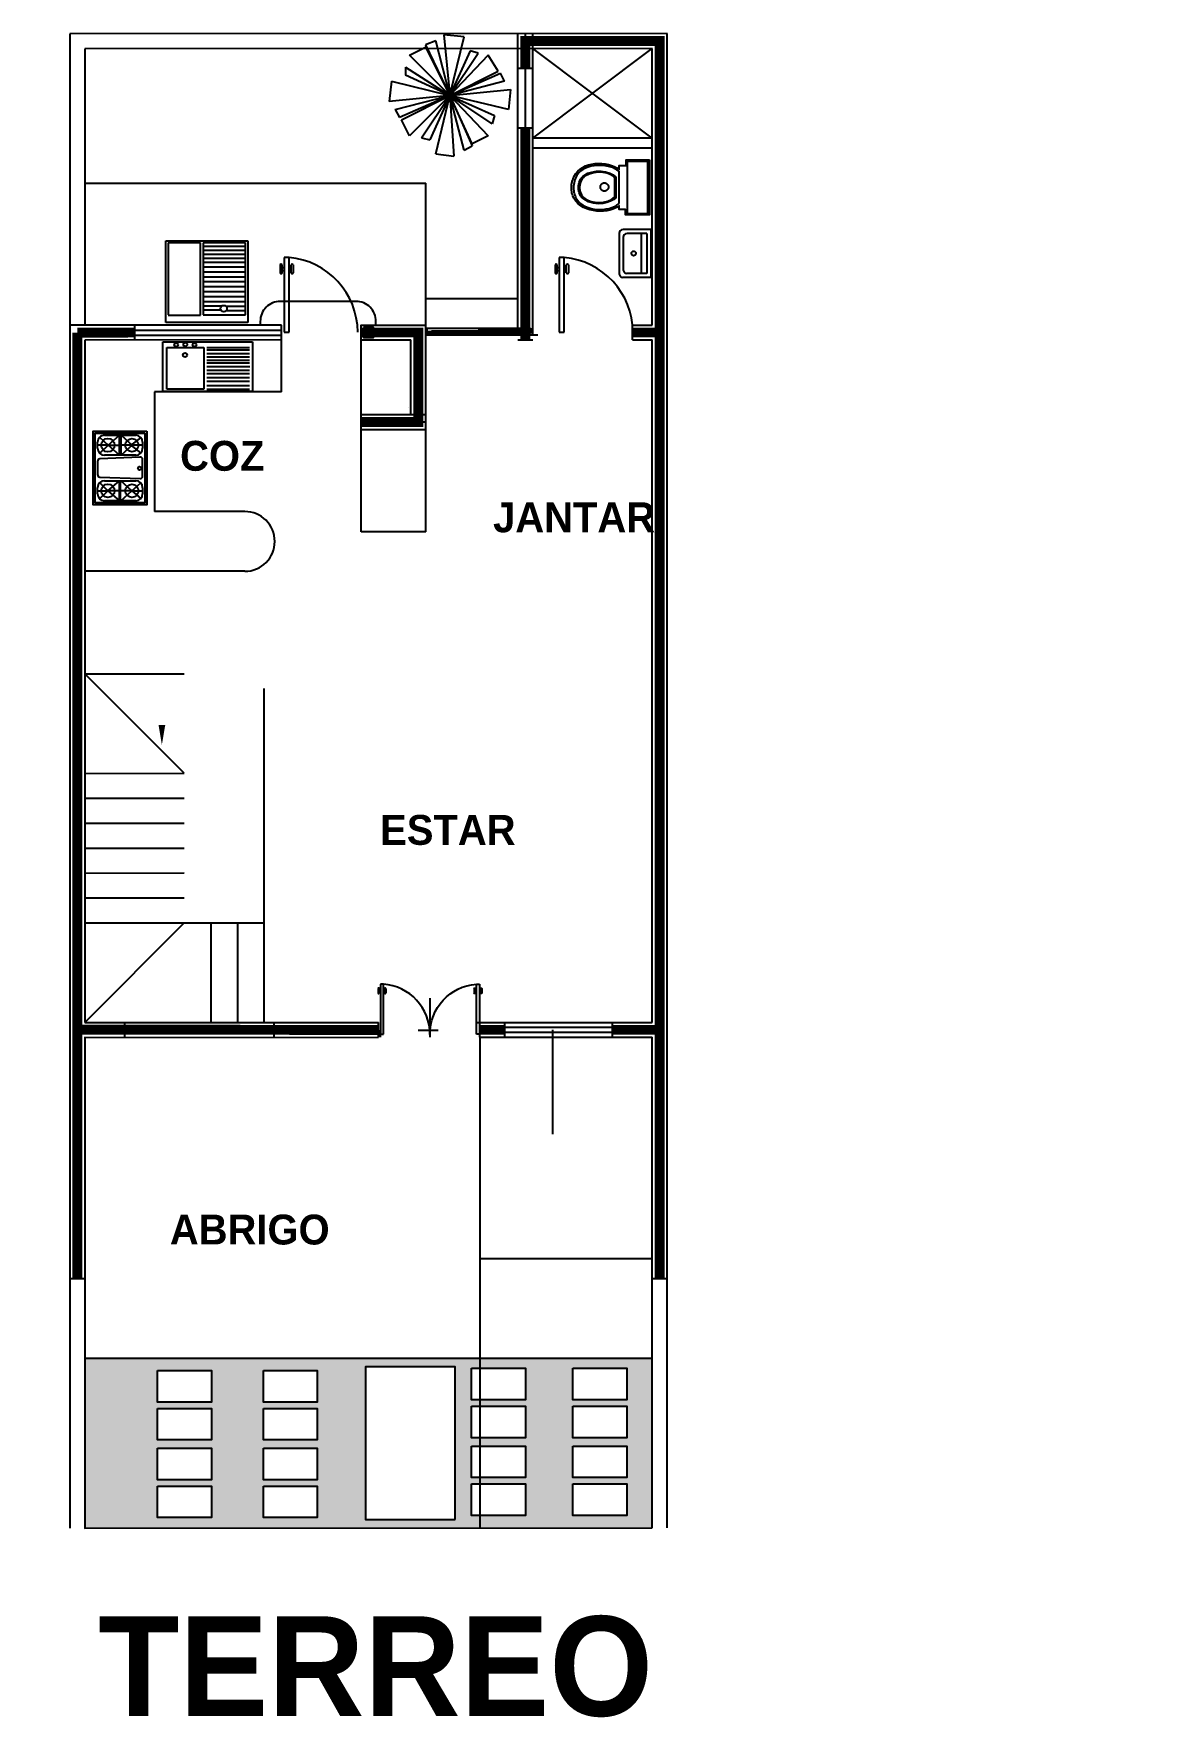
# Model space of a CAD drawing. Extents: x 662302.8 to 662331.6, y 2285306.6 to 2285323.8.
# Drawn here: x 662302.78 to 662313.99, y 2285306.93 to 2285323.83 of the extents above; entities that cross this region are included whole.
import ezdxf

# ---------------------------------------------------------------- set-up
doc = ezdxf.new("R2010")
doc.units = 0
doc.header["$LTSCALE"] = 5
doc.header["$MEASUREMENT"] = 0
doc.linetypes.add('DASHED', pattern=[19.05, 12.7, -6.35])
doc.layers.get('0').update_dxf_attribs({"linetype": 'CONTINUOUS'})
doc.layers.get('DEFPOINTS').update_dxf_attribs({"linetype": 'CONTINUOUS'})
for name, color, linetype in [('-', 7, 'CONTINUOUS'), ('7', 7, 'CONTINUOUS'), ('_KTI_CONTROL', 7, 'CONTINUOUS'), ('COTO4', 7, 'CONTINUOUS'), ('MUROSCARGA', 5, 'CONTINUOUS'), ('PUERTAS', 4, 'CONTINUOUS'), ('SOMBRA', 7, 'CONTINUOUS'), ('VEGETACION', 94, 'CONTINUOUS'), ('VENTANAS', 4, 'CONTINUOUS')]:
    doc.layers.add(name, color=color, linetype=linetype)
doc.styles.add('BOLD', font='bold')

# ---------------------------------------------------------------- blocks, each defined once
blk = doc.blocks.new('2DDOOR85')
for p, q in [((-0.042, 0.774), (-0.041, 0.774)), ((-0.041, 0.774), (-0.041, 0.694)), ((-0.02, 0.694), (-0.02, 0.774)), ((-0.02, 0.749), (0, 0.749)), ((-0.02, 0.719), (0, 0.719)), ((0.05, 0.85), (0, 0.85)), ((0, 0.85), (0, 0)), ((0.05, 0), (0.05, 0.85)), ((0.07, 0.749), (0.05, 0.749)), ((0.07, 0.719), (0.05, 0.719)), ((0.07, 0.694), (0.07, 0.774)), ((0.091, 0.774), (0.091, 0.694)), ((0.092, 0.774), (0.091, 0.774)), ((0, 0), (0.05, 0))]:
    blk.add_line(p, q)
for centre, radius, start, end in [((-0.031, 0.768), 0.0128, 30.0924, 148.7009), ((-0.031, 0.7), 0.0123, 208.9214, 329.8432), ((-0.015, -0.005), 0.857, 359.6307, 85.6256), ((0.081, 0.768), 0.0128, 31.2991, 149.9076), ((0.081, 0.7), 0.0123, 210.1568, 331.0786)]:
    blk.add_arc(centre, radius, start, end)
blk = doc.blocks.new('2DWC09')
at = {"layer": '7', "linetype": 'Continuous'}
for points in [[(0, 0), (0.551, 0), (0.551, -0.241), (0.496, -0.24), (0.496, -0.304), (0.462, -0.304), (0.474, -0.322), (0.485, -0.345), (0.495, -0.37), (0.503, -0.398), (0.509, -0.43), (0.513, -0.462), (0.514, -0.496), (0.513, -0.53), (0.508, -0.564), (0.501, -0.598), (0.491, -0.631), (0.477, -0.662), (0.459, -0.691), (0.439, -0.717), (0.413, -0.741), (0.384, -0.76), (0.371, -0.766), (0.359, -0.771), (0.345, -0.775), (0.332, -0.779), (0.319, -0.781), (0.306, -0.783), (0.294, -0.784), (0.281, -0.785), (0.273, -0.785), (0.266, -0.785), (0.259, -0.784), (0.251, -0.783), (0.244, -0.782), (0.237, -0.781), (0.229, -0.779), (0.222, -0.778), (0.214, -0.776), (0.207, -0.774), (0.2, -0.771), (0.192, -0.768), (0.185, -0.766), (0.178, -0.763), (0.171, -0.76), (0.164, -0.757), (0.137, -0.741), (0.113, -0.721), (0.092, -0.698), (0.075, -0.671), (0.06, -0.643), (0.05, -0.612), (0.041, -0.579), (0.037, -0.546), (0.035, -0.513), (0.036, -0.479), (0.039, -0.446), (0.045, -0.413), (0.054, -0.383), (0.065, -0.354), (0.078, -0.327), (0.094, -0.304), (0.055, -0.304), (0.055, -0.235), (0, -0.235), (0, 0)], [(0.537, -0.017), (0.017, -0.017), (0.017, -0.223), (0.537, -0.223), (0.537, -0.017)], [(0.437, -0.304), (0.117, -0.304), (0.102, -0.324), (0.088, -0.347), (0.077, -0.373), (0.068, -0.4), (0.061, -0.43), (0.056, -0.461), (0.054, -0.492), (0.054, -0.524), (0.058, -0.555), (0.063, -0.586), (0.071, -0.616), (0.082, -0.644), (0.096, -0.669), (0.112, -0.693), (0.132, -0.713), (0.155, -0.729), (0.169, -0.737), (0.184, -0.744), (0.199, -0.75), (0.214, -0.754), (0.23, -0.758), (0.246, -0.761), (0.262, -0.763), (0.278, -0.763), (0.294, -0.763), (0.31, -0.761), (0.325, -0.759), (0.34, -0.755), (0.354, -0.751), (0.369, -0.745), (0.382, -0.739), (0.395, -0.731), (0.417, -0.713), (0.436, -0.692), (0.453, -0.669), (0.467, -0.643), (0.478, -0.616), (0.487, -0.587), (0.493, -0.557), (0.497, -0.527), (0.498, -0.496), (0.496, -0.466), (0.492, -0.435), (0.486, -0.406), (0.478, -0.378), (0.467, -0.351), (0.453, -0.327), (0.437, -0.304)], [(0.395, -0.658), (0.384, -0.671), (0.373, -0.682), (0.359, -0.692), (0.344, -0.7), (0.329, -0.706), (0.312, -0.71), (0.295, -0.713), (0.277, -0.713), (0.26, -0.713), (0.242, -0.711), (0.225, -0.706), (0.209, -0.7), (0.194, -0.693), (0.179, -0.683), (0.166, -0.671), (0.155, -0.658), (0.134, -0.621), (0.121, -0.578), (0.114, -0.532), (0.114, -0.485), (0.12, -0.441), (0.132, -0.399), (0.149, -0.364), (0.172, -0.338), (0.379, -0.338), (0.397, -0.36), (0.414, -0.391), (0.428, -0.428), (0.437, -0.47), (0.439, -0.516), (0.434, -0.564), (0.42, -0.612), (0.395, -0.658)], [(0.183, -0.347), (0.164, -0.366), (0.147, -0.395), (0.134, -0.43), (0.126, -0.469), (0.124, -0.513), (0.128, -0.559), (0.141, -0.605), (0.164, -0.649), (0.172, -0.661), (0.183, -0.672), (0.195, -0.68), (0.209, -0.688), (0.223, -0.694), (0.238, -0.698), (0.254, -0.701), (0.27, -0.702), (0.286, -0.702), (0.303, -0.7), (0.319, -0.695), (0.334, -0.69), (0.349, -0.682), (0.363, -0.673), (0.376, -0.662), (0.387, -0.649), (0.404, -0.621), (0.416, -0.586), (0.424, -0.547), (0.426, -0.505), (0.423, -0.462), (0.413, -0.42), (0.396, -0.381), (0.371, -0.347), (0.183, -0.347)], [(0.271, -0.413), (0.28, -0.413), (0.287, -0.416), (0.294, -0.42), (0.301, -0.425), (0.306, -0.431), (0.31, -0.438), (0.312, -0.446), (0.313, -0.454), (0.312, -0.462), (0.31, -0.47), (0.306, -0.476), (0.301, -0.482), (0.294, -0.487), (0.287, -0.491), (0.28, -0.494), (0.271, -0.494), (0.263, -0.494), (0.255, -0.491), (0.248, -0.487), (0.242, -0.482), (0.237, -0.476), (0.233, -0.47), (0.231, -0.462), (0.23, -0.454), (0.231, -0.446), (0.233, -0.438), (0.237, -0.431), (0.242, -0.425), (0.248, -0.42), (0.255, -0.416), (0.263, -0.413), (0.271, -0.413)]]:
    blk.add_lwpolyline(points, dxfattribs=at)
blk = doc.blocks.new('2DSINK03')
for p, q in [((-0.001, 0.009), (0.599, 0.009)), ((-0.001, 0.009), (-0.001, -0.341)), ((0.599, 0.009), (0.599, -0.341)), ((0.049, -0.041), (0.549, -0.041)), ((0.049, -0.041), (0.049, -0.291)), ((0.049, -0.112), (0.55, -0.112)), ((0.549, -0.041), (0.549, -0.291)), ((0.049, -0.391), (0.549, -0.391)), ((0.099, -0.341), (0.499, -0.341))]:
    blk.add_line(p, q)
blk.add_circle((0.299, -0.208), 0.0289)
for centre, start, end in [((0.049, -0.341), 180, 270), ((0.099, -0.291), 180, 270), ((0.499, -0.291), 270, 0), ((0.549, -0.341), 270, 0)]:
    blk.add_arc(centre, 0.05, start, end)
at = {"layer": '_KTI_CONTROL'}
blk.add_polyline3d([(0, 0, 0), (0, 0, 0)], dxfattribs=at)
blk = doc.blocks.new('2DLAUN01')
for p, q in [((0, -0.9), (0, 0)), ((0, 0), (0.9, 0)), ((0.023, -0.131), (0.238, -0.131)), ((0.023, -0.178), (0.235, -0.178)), ((0.026, -0.085), (0.026, -0.877)), ((0.492, -0.085), (0.026, -0.085)), ((0.286, -0.182), (0.49, -0.182)), ((0.292, -0.139), (0.49, -0.139)), ((0.49, -0.877), (0.492, -0.085)), ((0.518, -0.081), (0.518, -0.877)), ((0.624, -0.081), (0.518, -0.081)), ((0.874, -0.081), (0.624, -0.081)), ((0.874, -0.877), (0.874, -0.085)), ((0.9, 0), (0.9, -0.9)), ((0.023, -0.229), (0.49, -0.229)), ((0.023, -0.284), (0.49, -0.284)), ((0.023, -0.338), (0.49, -0.338)), ((0.023, -0.393), (0.49, -0.393)), ((0.023, -0.448), (0.49, -0.448)), ((0.023, -0.502), (0.49, -0.502)), ((0.023, -0.557), (0.49, -0.557)), ((0.023, -0.612), (0.49, -0.612)), ((0.023, -0.663), (0.49, -0.663)), ((0.023, -0.706), (0.49, -0.706)), ((0.9, -0.9), (0, -0.9)), ((0.023, -0.749), (0.49, -0.749)), ((0.023, -0.795), (0.49, -0.795)), ((0.023, -0.838), (0.49, -0.838)), ((0.026, -0.877), (0.49, -0.877)), ((0.518, -0.877), (0.874, -0.877))]:
    blk.add_line(p, q)
blk.add_circle((0.264, -0.155), 0.0351)
at = {"layer": '_KTI_CONTROL'}
blk.add_polyline3d([(0, 0, 0), (0, 0, 0)], dxfattribs=at)
blk = doc.blocks.new('2DDOOR75')
for p, q in [((0.05, 0.75), (0, 0.75)), ((0, 0.75), (0, 0)), ((0.05, 0), (0.05, 0.75)), ((-0.042, 0.674), (-0.041, 0.674)), ((-0.041, 0.674), (-0.041, 0.594)), ((-0.02, 0.594), (-0.02, 0.674)), ((-0.02, 0.649), (0, 0.649)), ((-0.02, 0.619), (0, 0.619)), ((0.07, 0.649), (0.05, 0.649)), ((0.07, 0.619), (0.05, 0.619)), ((0.07, 0.594), (0.07, 0.674)), ((0.091, 0.674), (0.091, 0.594)), ((0.092, 0.674), (0.091, 0.674)), ((0, 0), (0.05, 0))]:
    blk.add_line(p, q)
for centre, radius, start, end in [((-0.031, 0.668), 0.0128, 30.0924, 148.7009), ((-0.019, -0.005), 0.758, 0.3651, 84.7822), ((0.081, 0.668), 0.0128, 31.2991, 149.9076), ((-0.031, 0.6), 0.0123, 208.9214, 329.8432), ((0.081, 0.6), 0.0123, 210.1568, 331.0786)]:
    blk.add_arc(centre, radius, start, end)
blk = doc.blocks.new('2D2C180')
for p, q in [((0, 0.075), (1.8, 0.075)), ((0, 0.075), (0, -0.075)), ((0.9, 0.044), (1.8, 0.044)), ((0.9, 0.044), (0.9, 0.004)), ((0.9, 0.004), (1.8, 0.004)), ((0.92, 0.044), (0.92, 0.004)), ((0.92, 0.029), (1.78, 0.029)), ((0.92, 0.019), (1.78, 0.019)), ((1.78, 0.044), (1.78, 0.004)), ((1.8, 0.075), (1.8, -0.075)), ((1.8, 0.044), (1.8, 0.004)), ((0.081, -0.024), (0, -0.024)), ((0.081, -0.032), (0, -0.032)), ((0, -0.075), (1.8, -0.075)), ((0.081, -0.004), (0.981, -0.004)), ((0.081, -0.044), (0.081, -0.004)), ((0.081, -0.044), (0.981, -0.044)), ((0.845, -0.124), (0.098, -0.124)), ((0.101, -0.044), (0.101, -0.004)), ((0.101, -0.019), (0.961, -0.019)), ((0.101, -0.029), (0.961, -0.029)), ((0.961, -0.004), (0.961, -0.044)), ((0.981, -0.004), (0.981, -0.044)), ((0.981, -0.024), (1.8, -0.024)), ((0.981, -0.032), (1.8, -0.032))]:
    blk.add_line(p, q)
blk.add_lwpolyline([(0.111, -0.044), (0.111, -0.069), (0.12, -0.069), (0.123, -0.069), (0.123, -0.044)])
blk.add_solid([(0.719, -0.103), (0.719, -0.145), (0.845, -0.124)])
blk = doc.blocks.new('2DKIT03')
for p, q in [((0, 0), (0.901, 0)), ((0, -0.5), (0, 0)), ((0.901, 0), (0.901, -0.5)), ((0.04, -0.056), (0.412, -0.056)), ((0.04, -0.477), (0.04, -0.056)), ((0.412, -0.056), (0.412, -0.477)), ((0.444, -0.056), (0.871, -0.056)), ((0.444, -0.082), (0.871, -0.082)), ((0.444, -0.117), (0.871, -0.117)), ((0.444, -0.152), (0.871, -0.152)), ((0.444, -0.185), (0.871, -0.185)), ((0.444, -0.213), (0.871, -0.213)), ((0.444, -0.249), (0.873, -0.249)), ((0.444, -0.284), (0.871, -0.284)), ((0.444, -0.319), (0.871, -0.319)), ((0.901, -0.5), (0, -0.5)), ((0.412, -0.477), (0.04, -0.477)), ((0.444, -0.358), (0.871, -0.358)), ((0.444, -0.396), (0.871, -0.396)), ((0.444, -0.438), (0.871, -0.438)), ((0.444, -0.477), (0.871, -0.477))]:
    blk.add_line(p, q)
for centre, radius in [((0.135, -0.031), 0.0193), ((0.224, -0.133), 0.0209), ((0.226, -0.027), 0.0193), ((0.319, -0.031), 0.0193)]:
    blk.add_circle(centre, radius)
at = {"layer": '_KTI_CONTROL'}
blk.add_polyline3d([(0, 0, 0), (0, 0, 0)], dxfattribs=at)
blk = doc.blocks.new('2DSTOV01')
for p, q in [((0.099, 0.004), (0.16, 0.004)), ((0.129, 0.004), (0.129, -0.1)), ((0.425, 0.004), (0.291, 0.004)), ((0.556, 0.004), (0.616, 0.004)), ((0.587, -0.103), (0.587, 0.004)), ((0.029, -0.111), (0.029, -0.066)), ((0.129, -0.1), (0.029, -0.216)), ((0.029, -0.379), (0.029, -0.111)), ((0.048, -0.015), (0.129, -0.1)), ((0.129, -0.1), (0.211, -0.017)), ((0.129, -0.216), (0.129, -0.098)), ((0.129, -0.1), (0.23, -0.216)), ((0.23, -0.066), (0.23, -0.379)), ((0.266, -0.02), (0.251, -0.423)), ((0.467, -0.422), (0.45, -0.02)), ((0.486, -0.379), (0.486, -0.066)), ((0.486, -0.216), (0.587, -0.103)), ((0.587, -0.103), (0.505, -0.017)), ((0.666, -0.017), (0.587, -0.103)), ((0.587, -0.103), (0.686, -0.216)), ((0.587, -0.103), (0.587, -0.216)), ((0.686, -0.066), (0.686, -0.379)), ((0.029, -0.216), (0.23, -0.216)), ((0.029, -0.226), (0.23, -0.226)), ((0.029, -0.229), (0.129, -0.341)), ((0.129, -0.341), (0.23, -0.229)), ((0.129, -0.341), (0.129, -0.229)), ((0.486, -0.216), (0.686, -0.216)), ((0.587, -0.344), (0.486, -0.232)), ((0.486, -0.232), (0.686, -0.232)), ((0.509, -0.43), (0.587, -0.333)), ((0.686, -0.232), (0.587, -0.344)), ((0.587, -0.344), (0.587, -0.232)), ((0.587, -0.333), (0.662, -0.432)), ((0.129, -0.341), (0.052, -0.43)), ((0.16, -0.449), (0.099, -0.449)), ((0.129, -0.341), (0.209, -0.432)), ((0.129, -0.341), (0.129, -0.449)), ((0.276, -0.449), (0.443, -0.449)), ((0.616, -0.449), (0.556, -0.449)), ((0.587, -0.449), (0.587, -0.344))]:
    blk.add_line(p, q)
for points in [[(0.728, -0.492), (-0.012, -0.492), (-0.012, 0.048), (0.728, 0.048)], [(0.708, -0.472), (0.008, -0.472), (0.008, 0.028), (0.708, 0.028)]]:
    blk.add_lwpolyline(points, close=True)
for centre, radius in [((0.129, -0.1), 0.0672), ((0.587, -0.1), 0.0674), ((0.129, -0.341), 0.0659), ((0.587, -0.341), 0.0659), ((0.354, -0.419), 0.0177)]:
    blk.add_circle(centre, radius)
for centre, radius, start, end in [((0.099, -0.066), 0.07, 90, 180), ((0.16, -0.066), 0.07, 0, 90), ((0.291, -0.021), 0.025, 90, 177.7932), ((0.425, -0.021), 0.025, 2.4517, 90), ((0.556, -0.066), 0.07, 90, 180), ((0.616, -0.066), 0.07, 360, 90), ((0.099, -0.379), 0.07, 180, 270), ((0.16, -0.379), 0.07, 270, 0), ((0.276, -0.424), 0.025, 177.7932, 270), ((0.443, -0.424), 0.025, 270, 2.4517), ((0.556, -0.379), 0.07, 180, 270), ((0.616, -0.379), 0.07, 270, 360)]:
    blk.add_arc(centre, radius, start, end)
at = {"layer": '_KTI_CONTROL'}
blk.add_polyline3d([(0, 0, 0), (0, 0, 0)], dxfattribs=at)
blk = doc.blocks.new('2DTREE22')
for p, q in [((-0.94, 3.7), (-1.61, 3.44)), ((-1.61, 3.44), (-0.01, 0.1)), ((-0.01, 0.1), (-0.94, 3.7)), ((0.93, 3.97), (-0.41, 4.1)), ((-0.41, 4.1), (-0.01, 0.1)), ((-0.01, 0.1), (0.93, 3.97)), ((-2.67, 2.77), (-1.61, 3.3)), ((-0.01, 0.1), (-2.67, 2.77)), ((-1.61, 3.3), (-0.01, 0.1)), ((1.33, 3.04), (-0.01, 0.1)), ((-0.01, 0.1), (1.86, 2.9)), ((2.53, 2.77), (-0.01, 0.1)), ((1.86, 2.9), (1.33, 3.04)), ((3.19, 1.7), (2.53, 2.77)), ((-2.94, 1.97), (-2.94, 1.44)), ((-2.94, 1.97), (-0.01, 0.1)), ((-0.01, 0.1), (-2.94, 1.44)), ((-0.01, 0.1), (3.19, 1.7)), ((-0.01, 0.1), (3.33, 1.57)), ((3.59, 1.04), (3.33, 1.57)), ((-3.87, 1.04), (-4.01, -0.3)), ((-0.01, 0.1), (-4.01, -0.3)), ((-3.87, 1.04), (-0.01, 0.1)), ((-3.61, -0.83), (-0.01, 0.1)), ((-0.01, 0.1), (-3.34, -1.36)), ((-3.21, -1.5), (-0.01, 0.1)), ((-0.01, 0.1), (-2.67, -2.56)), ((-1.87, -2.7), (-0.01, 0.1)), ((-0.01, 0.1), (-1.34, -2.83)), ((-0.94, -3.76), (-0.01, 0.1)), ((3.59, 1.04), (-0.01, 0.1)), ((-0.01, 0.1), (3.99, 0.5)), ((-0.01, 0.1), (1.46, -3.23)), ((0.93, -3.5), (-0.01, 0.1)), ((-0.01, 0.1), (0.26, -3.9)), ((-0.01, 0.1), (-0.01, 0.1)), ((1.46, -3.1), (-0.01, 0.1)), ((-0.01, 0.1), (2.53, -2.56)), ((2.79, -1.76), (-0.01, 0.1)), ((-0.01, 0.1), (2.93, -1.23)), ((3.86, -0.83), (-0.01, 0.1)), ((3.99, 0.5), (3.86, -0.83)), ((-3.61, -0.83), (-3.34, -1.36)), ((-2.67, -2.56), (-3.21, -1.5)), ((2.93, -1.23), (2.79, -1.76)), ((-1.87, -2.7), (-1.34, -2.83)), ((0.93, -3.5), (1.46, -3.23)), ((2.53, -2.56), (1.46, -3.1)), ((-0.94, -3.76), (0.26, -3.9))]:
    blk.add_line(p, q)

msp = doc.modelspace()

# ---------------------------------------------------------------- hatches: boundary and pattern name
at = {"layer": 'VEGETACION', "linetype": 'DASHED'}
h = msp.add_hatch(dxfattribs=at)
h.set_pattern_fill('AR-CONC', color=3, scale=0.02, style=0)
h.set_pattern_definition([(50, (0, -46.33613), (0.14345203652, -0.0125504269965), [0.015, -0.165]), (355, (0, -46.33613), (-0.027750266723, 0.15043842674), [0.012, -0.132]), (100.4514, (0.01195, -46.33718), (0.115701876343, 0.137887908412), [0.012748038, -0.1402284224]), (46.1842, (0, -46.29613), (0.213448209725, -0.033103802866), [0.0225, -0.2475]), (96.6356, (0.01779, -46.2989), (0.18693254111, 0.19482357418), [0.0191220576, -0.2103426]), (351.1842, (0, -46.29613), (0.186932389027, 0.194823720185), [0.018, -0.198]), (21, (0.02, -46.30613), (0.1193814104237, -0.080523778133), [0.015, -0.165]), (326, (0.02, -46.30613), (0.048663066384, 0.145030009009), [0.012, -0.132]), (71.4514, (0.02995, -46.31284), (0.168044525716, 0.064506099342), [0.012748038, -0.1402284224]), (37.5, (0, -46.33613), (0.0024319710635, 0.0665787707663), [0, -0.1304, 0, -0.134, 0, -0.1325]), (7.5, (0, -46.33613), (0.0526139074884, 0.0788823423765), [0, -0.0764, 0, -0.1274, 0, -0.0505]), (327.5, (-0.0446, -46.33613), (0.1067644872345, -0.0045109743469), [0, -0.05, 0, -0.156, 0, -0.207]), (317.5, (-0.0646, -46.33613), (0.1166372338685, 0.0200209964665), [0, -0.065, 0, -0.1036, 0, -0.147])])
h.paths.add_polyline_path([(662307.176, 2285310.052), (662307.718, 2285310.052), (662307.718, 2285309.735), (662307.176, 2285309.735)], flags=16)
h.paths.add_polyline_path([(662308.194, 2285310.052), (662308.736, 2285310.052), (662308.736, 2285309.735), (662308.194, 2285309.735)], flags=16)
h.paths.add_polyline_path([(662307.176, 2285310.432), (662307.718, 2285310.432), (662307.718, 2285310.116), (662307.176, 2285310.116)], flags=16)
h.paths.add_polyline_path([(662308.194, 2285310.432), (662308.736, 2285310.432), (662308.736, 2285310.116), (662308.194, 2285310.116)], flags=16)
h.paths.add_polyline_path([(662307.176, 2285309.272), (662307.718, 2285309.272), (662307.718, 2285308.955), (662307.176, 2285308.955)], flags=16)
h.paths.add_polyline_path([(662308.194, 2285309.272), (662308.736, 2285309.272), (662308.736, 2285308.955), (662308.194, 2285308.955)], flags=16)
h.paths.add_polyline_path([(662307.176, 2285309.652), (662307.718, 2285309.652), (662307.718, 2285309.335), (662307.176, 2285309.335)], flags=16)
h.paths.add_polyline_path([(662308.194, 2285309.652), (662308.736, 2285309.652), (662308.736, 2285309.335), (662308.194, 2285309.335)], flags=16)
h.paths.add_polyline_path([(662307.012, 2285308.916), (662307.012, 2285310.446), (662306.112, 2285310.446), (662306.112, 2285308.916)], flags=16)
h.paths.add_polyline_path([(662304.022, 2285310.029), (662304.563, 2285310.029), (662304.563, 2285309.713), (662304.022, 2285309.713)], flags=16)
h.paths.add_polyline_path([(662305.085, 2285310.029), (662305.627, 2285310.029), (662305.627, 2285309.713), (662305.085, 2285309.713)], flags=16)
h.paths.add_polyline_path([(662304.022, 2285310.41), (662304.563, 2285310.41), (662304.563, 2285310.093), (662304.022, 2285310.093)], flags=16)
h.paths.add_polyline_path([(662305.085, 2285310.41), (662305.627, 2285310.41), (662305.627, 2285310.093), (662305.085, 2285310.093)], flags=16)
h.paths.add_polyline_path([(662304.022, 2285309.249), (662304.563, 2285309.249), (662304.563, 2285308.933), (662304.022, 2285308.933)], flags=16)
h.paths.add_polyline_path([(662305.085, 2285309.249), (662305.627, 2285309.249), (662305.627, 2285308.933), (662305.085, 2285308.933)], flags=16)
h.paths.add_polyline_path([(662304.022, 2285309.629), (662304.563, 2285309.629), (662304.563, 2285309.313), (662304.022, 2285309.313)], flags=16)
h.paths.add_polyline_path([(662305.085, 2285309.629), (662305.627, 2285309.629), (662305.627, 2285309.313), (662305.085, 2285309.313)], flags=16)
h.paths.add_polyline_path([(662308.991, 2285308.83), (662308.991, 2285310.53), (662303.291, 2285310.529), (662303.291, 2285308.829)])

# ---------------------------------------------------------------- linework, layer by layer
for p, q in [((662309.141, 2285323.83), (662303.141, 2285323.829)), ((662303.141, 2285323.829), (662303.141, 2285308.829)), ((662307.641, 2285320.808), (662307.641, 2285323.83)), ((662307.716, 2285320.808), (662307.716, 2285323.83)), ((662307.791, 2285320.808), (662307.791, 2285323.83)), ((662309.141, 2285308.83), (662309.141, 2285323.83)), ((662308.991, 2285323.68), (662303.291, 2285323.679)), ((662303.291, 2285323.679), (662303.294, 2285320.904)), ((662308.991, 2285320.905), (662308.991, 2285323.68)), ((662303.291, 2285322.329), (662306.716, 2285322.329)), ((662305.266, 2285320.905), (662303.141, 2285320.904)), ((662303.791, 2285320.905), (662303.791, 2285320.755)), ((662305.266, 2285320.755), (662305.266, 2285320.905)), ((662306.066, 2285318.83), (662306.066, 2285320.908)), ((662306.066, 2285320.905), (662306.716, 2285320.905)), ((662306.716, 2285318.83), (662306.716, 2285320.983)), ((662308.791, 2285320.755), (662308.791, 2285320.905)), ((662308.791, 2285320.905), (662308.991, 2285320.905)), ((662305.266, 2285320.755), (662303.291, 2285320.754)), ((662303.291, 2285320.754), (662303.291, 2285313.904)), ((662306.566, 2285320.008), (662306.566, 2285320.755)), ((662306.716, 2285320.808), (662307.841, 2285320.808)), ((662308.791, 2285320.755), (662308.991, 2285320.755)), ((662308.991, 2285313.905), (662308.991, 2285320.755)), ((662303.991, 2285320.233), (662303.991, 2285319.033)), ((662305.266, 2285320.233), (662303.991, 2285320.233)), ((662306.066, 2285320.008), (662306.716, 2285320.008)), ((662306.066, 2285319.933), (662306.716, 2285319.933)), ((662306.066, 2285319.858), (662306.716, 2285319.858)), ((662304.9, 2285319.033), (662303.991, 2285319.033)), ((662304.9, 2285318.433), (662303.291, 2285318.433)), ((662303.291, 2285317.404), (662304.291, 2285317.405)), ((662305.091, 2285317.255), (662305.091, 2285313.905)), ((662303.291, 2285316.404), (662304.291, 2285316.405)), ((662303.291, 2285316.154), (662304.291, 2285316.155)), ((662303.291, 2285315.904), (662304.291, 2285315.905)), ((662303.291, 2285315.654), (662304.291, 2285315.655)), ((662303.291, 2285315.404), (662304.291, 2285315.405)), ((662303.291, 2285315.154), (662304.291, 2285315.155)), ((662305.091, 2285315.055), (662305.091, 2285313.905)), ((662303.291, 2285314.904), (662305.091, 2285314.905)), ((662304.558, 2285314.905), (662304.558, 2285313.904)), ((662304.825, 2285314.905), (662304.825, 2285313.904)), ((662303.291, 2285313.904), (662305.091, 2285313.905)), ((662303.291, 2285313.904), (662306.241, 2285313.905)), ((662303.291, 2285313.824), (662305.641, 2285313.825)), ((662303.691, 2285313.904), (662303.691, 2285313.754)), ((662305.191, 2285313.904), (662305.191, 2285313.754)), ((662306.641, 2285313.825), (662306.841, 2285313.825)), ((662307.216, 2285313.905), (662308.991, 2285313.905)), ((662307.26, 2285313.905), (662308.991, 2285313.905)), ((662307.51, 2285313.755), (662307.51, 2285313.905)), ((662307.991, 2285312.783), (662307.991, 2285313.83)), ((662308.591, 2285313.755), (662308.591, 2285313.905)), ((662303.291, 2285313.758), (662303.291, 2285308.829)), ((662303.291, 2285313.754), (662306.241, 2285313.755)), ((662307.26, 2285313.755), (662308.991, 2285313.755)), ((662307.791, 2285313.755), (662308.991, 2285313.755)), ((662308.991, 2285312.783), (662308.991, 2285313.755)), ((662308.991, 2285308.83), (662308.991, 2285312.783))]:
    msp.add_line(p, q)
at = {"ltscale": 0.02}
for points in [[(662307.791, 2285323.48), (662307.641, 2285323.48)], [(662307.791, 2285322.88), (662307.641, 2285322.88)], [(662308.991, 2285322.78), (662307.791, 2285322.78)], [(662308.991, 2285322.68), (662307.791, 2285322.68)]]:
    msp.add_lwpolyline(points, dxfattribs=at)
for points in [[(662306.716, 2285320.983), (662306.716, 2285322.329)], [(662306.191, 2285320.88), (662306.091, 2285320.78)], [(662306.091, 2285320.88), (662306.191, 2285320.78)], [(662305.266, 2285320.233), (662305.266, 2285320.833)], [(662306.066, 2285320.755), (662306.566, 2285320.755)], [(662307.641, 2285320.755), (662307.791, 2285320.755)], [(662306.716, 2285318.83), (662306.066, 2285318.83)], [(662304.291, 2285316.405), (662303.291, 2285317.404)], [(662304.291, 2285314.905), (662303.291, 2285313.904)], [(662303.291, 2285311.329), (662303.141, 2285311.329)], [(662309.141, 2285311.33), (662308.991, 2285311.33)]]:
    msp.add_lwpolyline(points)
for points in [[(662306.066, 2285320.905), (662306.216, 2285320.905), (662306.216, 2285320.942, 0.414214), (662306.016, 2285321.142), (662305.254, 2285321.142, 0.414214), (662305.054, 2285320.942), (662305.054, 2285320.905)], [(662306.716, 2285321.169, -0.028824), (662306.739, 2285321.17), (662307.641, 2285321.17)]]:
    msp.add_lwpolyline(points, format="xyb")
for points in [[(662306.091, 2285320.88), (662306.091, 2285320.78), (662306.191, 2285320.78), (662306.191, 2285320.88)], [(662306.539, 2285320.073), (662306.539, 2285320.073)]]:
    msp.add_lwpolyline(points, close=True)
msp.add_arc((662304.9, 2285318.733), 0.3, 270, 90)
msp.add_solid([(662304.1, 2285316.89), (662304.033, 2285316.89), (662304.066, 2285316.69)])
at = {"layer": 'COTO4', "color": 0, "flags": 128}
for points in [[(662307.791, 2285322.78), (662308.991, 2285323.68)], [(662308.991, 2285322.78), (662307.791, 2285323.68)]]:
    msp.add_lwpolyline(points, dxfattribs=at)
at = {"layer": 'DEFPOINTS', "color": 0, "linetype": 'ByBlock'}
for p in [(662302.779, 2285313.829), (662313.942, 2285311.258), (662313.992, 2285310.708)]:
    msp.add_point(p, dxfattribs=at)
at = {"layer": 'MUROSCARGA', "const_width": 0.1}
for points in [[(662309.066, 2285311.33), (662309.066, 2285323.755), (662307.716, 2285323.755), (662307.716, 2285323.48)], [(662303.216, 2285320.829), (662303.216, 2285311.329)], [(662308.791, 2285320.83), (662309.066, 2285320.83)]]:
    msp.add_lwpolyline(points, dxfattribs=at)
at = {"layer": 'MUROSCARGA'}
for points in [[(662307.716, 2285322.88, 0.1, 0.1, 0), (662307.716, 2285320.755, 0, 0, 0)], [(662306.066, 2285320.83, 0.1, 0.1, 0), (662306.641, 2285320.83, 0.1, 0.1, 0), (662306.641, 2285319.933, 0.1, 0.1, 0), (662306.066, 2285319.933, 0, 0, 0)], [(662303.216, 2285313.831, 0.1, 0.1, 0), (662303.691, 2285313.831, 0.1, 0.1, 0)]]:
    msp.add_lwpolyline(points, format="xyseb", dxfattribs=at)
at = {"layer": 'MUROSCARGA', "color": 5, "const_width": 0.1}
msp.add_lwpolyline([(662303.791, 2285320.83), (662303.216, 2285320.829)], dxfattribs=at)
at = {"layer": 'MUROSCARGA', "const_width": 0.1, "flags": 128}
for points in [[(662303.691, 2285313.831), (662306.241, 2285313.829)], [(662307.51, 2285313.83), (662307.26, 2285313.83)], [(662308.591, 2285313.83), (662309.066, 2285313.83)]]:
    msp.add_lwpolyline(points, dxfattribs=at)
at = {"layer": 'SOMBRA', "color": 0, "flags": 128}
for points in [[(662306.76, 2285313.755), (662306.76, 2285314.147)], [(662306.241, 2285313.755), (662306.241, 2285313.905)], [(662306.26, 2285313.755), (662306.26, 2285313.825)], [(662307.26, 2285313.755), (662307.26, 2285313.905)], [(662307.26, 2285313.755), (662307.26, 2285313.825)], [(662307.26, 2285313.755), (662307.26, 2285308.83)], [(662308.991, 2285311.53), (662307.26, 2285311.53)]]:
    msp.add_lwpolyline(points, dxfattribs=at)
for points in [[(662308.991, 2285308.83), (662308.991, 2285310.53), (662303.291, 2285310.529), (662303.291, 2285308.829)], [(662307.012, 2285308.916), (662307.012, 2285310.446), (662306.112, 2285310.446), (662306.112, 2285308.916)]]:
    msp.add_lwpolyline(points, close=True, dxfattribs=at)
at = {"layer": 'SOMBRA', "color": 0}
for points in [[(662304.022, 2285310.41), (662304.563, 2285310.41), (662304.563, 2285310.093), (662304.022, 2285310.093)], [(662305.085, 2285310.41), (662305.627, 2285310.41), (662305.627, 2285310.093), (662305.085, 2285310.093)], [(662307.176, 2285310.432), (662307.718, 2285310.432), (662307.718, 2285310.116), (662307.176, 2285310.116)], [(662308.194, 2285310.432), (662308.736, 2285310.432), (662308.736, 2285310.116), (662308.194, 2285310.116)], [(662307.176, 2285310.052), (662307.718, 2285310.052), (662307.718, 2285309.735), (662307.176, 2285309.735)], [(662308.194, 2285310.052), (662308.736, 2285310.052), (662308.736, 2285309.735), (662308.194, 2285309.735)], [(662304.022, 2285310.029), (662304.563, 2285310.029), (662304.563, 2285309.713), (662304.022, 2285309.713)], [(662305.085, 2285310.029), (662305.627, 2285310.029), (662305.627, 2285309.713), (662305.085, 2285309.713)], [(662304.022, 2285309.629), (662304.563, 2285309.629), (662304.563, 2285309.313), (662304.022, 2285309.313)], [(662305.085, 2285309.629), (662305.627, 2285309.629), (662305.627, 2285309.313), (662305.085, 2285309.313)], [(662307.176, 2285309.652), (662307.718, 2285309.652), (662307.718, 2285309.335), (662307.176, 2285309.335)], [(662308.194, 2285309.652), (662308.736, 2285309.652), (662308.736, 2285309.335), (662308.194, 2285309.335)], [(662304.022, 2285309.249), (662304.563, 2285309.249), (662304.563, 2285308.933), (662304.022, 2285308.933)], [(662305.085, 2285309.249), (662305.627, 2285309.249), (662305.627, 2285308.933), (662305.085, 2285308.933)], [(662307.176, 2285309.272), (662307.718, 2285309.272), (662307.718, 2285308.955), (662307.176, 2285308.955)], [(662308.194, 2285309.272), (662308.736, 2285309.272), (662308.736, 2285308.955), (662308.194, 2285308.955)]]:
    msp.add_lwpolyline(points, close=True, dxfattribs=at)
at = {"layer": 'VENTANAS'}
for p, q in [((662305.273, 2285320.851), (662303.798, 2285320.851)), ((662305.273, 2285320.801), (662303.798, 2285320.801)), ((662303.691, 2285313.854), (662305.191, 2285313.855)), ((662303.691, 2285313.804), (662305.191, 2285313.805)), ((662307.26, 2285313.855), (662308.591, 2285313.855)), ((662307.26, 2285313.805), (662308.591, 2285313.805))]:
    msp.add_line(p, q, dxfattribs=at)

# ---------------------------------------------------------------- block references
for name, p, rotation in [('2DWC09', (662308.963, 2285322.562), 270), ('2DSTOV01', (662303.424, 2285319.112), 90)]:
    msp.add_blockref(name, p, dxfattribs=dict(rotation=rotation))
for name, p, xscale, yscale, zscale, rotation in [('2DLAUN01', (662304.928, 2285320.929), 0.9120971951202761, 0.9120971951202761, 0.9120971951202761, 180), ('2DSINK03', (662308.97, 2285321.863), 0.8, 0.8, 0.8, 270)]:
    msp.add_blockref(name, p, dxfattribs=dict(xscale=xscale, yscale=yscale, zscale=zscale, rotation=rotation))
msp.add_blockref('2DKIT03', (662304.075, 2285320.737))
at = {"layer": 'PUERTAS'}
for p in [(662305.294, 2285320.834), (662308.057, 2285320.834)]:
    msp.add_blockref('2DDOOR75', p, dxfattribs=at)
at = {"layer": 'PUERTAS', "linetype": 'DASHED', "yscale": 0.59, "zscale": 0.59}
for p, xscale in [((662306.261, 2285313.788), 0.59), ((662307.254, 2285313.788), -0.59)]:
    msp.add_blockref('2DDOOR85', p, dxfattribs=dict(at, xscale=xscale))
at = {"layer": 'VEGETACION', "color": 3, "linetype": 'DASHED', "xscale": 0.1520707220595909, "yscale": 0.1520707220595909, "zscale": 0.1520707220595909}
msp.add_blockref('2DTREE22', (662306.959, 2285323.194), dxfattribs=at)
at = {"layer": 'VENTANAS', "xscale": 0.5781990936851074, "yscale": 0.3633916690804639, "zscale": 0.5781990936851074}
msp.add_blockref('2D2C180', (662306.728, 2285320.847), dxfattribs=at)

# ---------------------------------------------------------------- texts
at = {"layer": '-', "style": 'BOLD'}
for s, height, p in [('COZ', 0.3, (662304.249, 2285319.442)), ('JANTAR', 0.3, (662307.392, 2285318.825)), ('ESTAR', 0.3, (662306.258, 2285315.687)), ('ABRIGO', 0.3, (662304.146, 2285311.675)), ('TERREO', 1, (662303.425, 2285306.943))]:
    msp.add_text(s, height=height, dxfattribs=at).set_placement(p)

doc.saveas('drawing.dxf')
